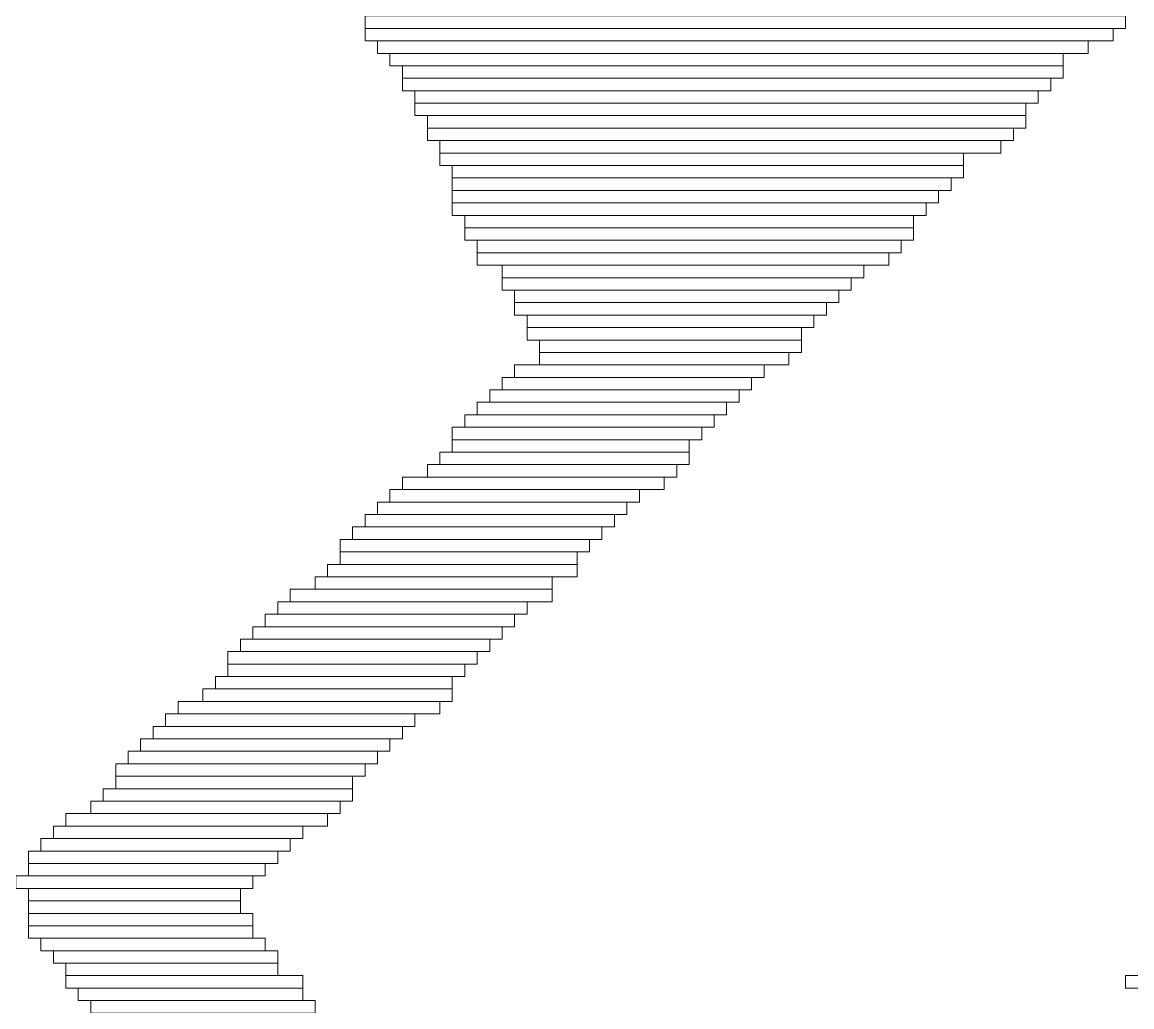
# Model space of a CAD drawing. Header units: millimetres. Extents: x -86 to 67, y -55 to 52.
# Drawn here: x -30.06 to -27.799, y -51.247 to -49.24 of the extents above; entities that cross this region are included whole.
import ezdxf

# ---------------------------------------------------------------- set-up
doc = ezdxf.new("R2010")
doc.units = ezdxf.units.MM
doc.header["$MEASUREMENT"] = 0
doc.layers.add('BG_OUTLINE', color=7, linetype='Continuous')
doc.layers.add('MA_PEN3', color=7, linetype='Continuous')

msp = doc.modelspace()

# ---------------------------------------------------------------- linework, layer by layer
at = {"layer": 'BG_OUTLINE', "color": 3, "lineweight": 9}
msp.add_open_spline([(-60.0926, 34.7331), (-60.0926, 34.7331), (63.7724, 34.7331), (63.7724, 34.7331), (63.7724, 34.7331), (64.585, 34.7336), (65.3646, 34.4113), (65.9396, 33.837), (65.9396, 33.837), (66.5146, 33.2627), (66.8379, 32.4797), (66.8384, 31.667), (66.8384, 31.667), (66.8384, 31.667), (66.8412, -52.28), (66.8412, -52.28), (66.8412, -52.28), (66.8412, -52.28), (66.8384, -52.1933), (66.8384, -52.1933), (66.8384, -52.1933), (66.8389, -53.006), (66.5166, -53.7856), (65.9424, -54.3606), (65.9424, -54.3606), (65.3681, -54.9356), (64.585, -55.2589), (63.7724, -55.2594), (63.7724, -55.2594), (63.7724, -55.2594), (-60.1869, -55.2594), (-60.1869, -55.2594), (-60.1869, -55.2594), (-60.1869, -55.2594), (-60.0853, -55.2518), (-60.0853, -55.2518), (-60.0853, -55.2518), (-60.8979, -55.2523), (-61.6775, -54.9299), (-62.2525, -54.3557), (-62.2525, -54.3557), (-62.8275, -53.7814), (-63.1508, -52.9984), (-63.1513, -52.1857), (-63.1513, -52.1857), (-63.1513, -52.1857), (-63.1587, 31.667), (-63.1587, 31.667), (-63.1587, 31.667), (-63.1592, 32.4797), (-62.8369, 33.2593), (-62.2626, 33.8343), (-62.2626, 33.8343), (-61.6883, 34.4093), (-60.9053, 34.7326), (-60.0926, 34.7331)], degree=3, knots=[0, 0, 0, 0, 0.071429, 0.071429, 0.071429, 0.071429, 0.142857, 0.142857, 0.142857, 0.142857, 0.214286, 0.214286, 0.214286, 0.214286, 0.285714, 0.285714, 0.285714, 0.285714, 0.357143, 0.357143, 0.357143, 0.357143, 0.428571, 0.428571, 0.428571, 0.428571, 0.5, 0.5, 0.5, 0.5, 0.571429, 0.571429, 0.571429, 0.571429, 0.642857, 0.642857, 0.642857, 0.642857, 0.714286, 0.714286, 0.714286, 0.714286, 0.785714, 0.785714, 0.785714, 0.785714, 0.857143, 0.857143, 0.857143, 0.857143, 0.928571, 0.928571, 0.928571, 0.928571, 1, 1, 1, 1], dxfattribs=at)
at = {"layer": 'MA_PEN3', "color": 5, "lineweight": 9}
for points in [[(-29.3614, -49.2528), (-29.3614, -49.2528), (-29.3614, -49.2274), (-29.3614, -49.2274), (-29.3614, -49.2274), (-29.3614, -49.2274), (-27.812, -49.2274), (-27.812, -49.2274), (-27.812, -49.2274), (-27.812, -49.2274), (-27.812, -49.2528), (-27.812, -49.2528), (-27.812, -49.2528), (-27.812, -49.2528), (-29.3614, -49.2528), (-29.3614, -49.2528)], [(-29.3614, -49.2782), (-29.3614, -49.2782), (-29.3614, -49.2528), (-29.3614, -49.2528), (-29.3614, -49.2528), (-29.3614, -49.2528), (-27.8374, -49.2528), (-27.8374, -49.2528), (-27.8374, -49.2528), (-27.8374, -49.2528), (-27.8374, -49.2782), (-27.8374, -49.2782), (-27.8374, -49.2782), (-27.8374, -49.2782), (-29.3614, -49.2782), (-29.3614, -49.2782)], [(-29.336, -49.3036), (-29.336, -49.3036), (-29.336, -49.2782), (-29.336, -49.2782), (-29.336, -49.2782), (-29.336, -49.2782), (-27.8882, -49.2782), (-27.8882, -49.2782), (-27.8882, -49.2782), (-27.8882, -49.2782), (-27.8882, -49.3036), (-27.8882, -49.3036), (-27.8882, -49.3036), (-27.8882, -49.3036), (-29.336, -49.3036), (-29.336, -49.3036)], [(-29.3106, -49.329), (-29.3106, -49.329), (-29.3106, -49.3036), (-29.3106, -49.3036), (-29.3106, -49.3036), (-29.3106, -49.3036), (-27.939, -49.3036), (-27.939, -49.3036), (-27.939, -49.3036), (-27.939, -49.3036), (-27.939, -49.329), (-27.939, -49.329), (-27.939, -49.329), (-27.939, -49.329), (-29.3106, -49.329), (-29.3106, -49.329)], [(-29.2852, -49.3544), (-29.2852, -49.3544), (-29.2852, -49.329), (-29.2852, -49.329), (-29.2852, -49.329), (-29.2852, -49.329), (-27.939, -49.329), (-27.939, -49.329), (-27.939, -49.329), (-27.939, -49.329), (-27.939, -49.3544), (-27.939, -49.3544), (-27.939, -49.3544), (-27.939, -49.3544), (-29.2852, -49.3544), (-29.2852, -49.3544)], [(-29.2852, -49.3798), (-29.2852, -49.3798), (-29.2852, -49.3544), (-29.2852, -49.3544), (-29.2852, -49.3544), (-29.2852, -49.3544), (-27.9644, -49.3544), (-27.9644, -49.3544), (-27.9644, -49.3544), (-27.9644, -49.3544), (-27.9644, -49.3798), (-27.9644, -49.3798), (-27.9644, -49.3798), (-27.9644, -49.3798), (-29.2852, -49.3798), (-29.2852, -49.3798)], [(-29.2598, -49.4052), (-29.2598, -49.4052), (-29.2598, -49.3798), (-29.2598, -49.3798), (-29.2598, -49.3798), (-29.2598, -49.3798), (-27.9898, -49.3798), (-27.9898, -49.3798), (-27.9898, -49.3798), (-27.9898, -49.3798), (-27.9898, -49.4052), (-27.9898, -49.4052), (-27.9898, -49.4052), (-27.9898, -49.4052), (-29.2598, -49.4052), (-29.2598, -49.4052)], [(-29.2598, -49.4306), (-29.2598, -49.4306), (-29.2598, -49.4052), (-29.2598, -49.4052), (-29.2598, -49.4052), (-29.2598, -49.4052), (-28.0152, -49.4052), (-28.0152, -49.4052), (-28.0152, -49.4052), (-28.0152, -49.4052), (-28.0152, -49.4306), (-28.0152, -49.4306), (-28.0152, -49.4306), (-28.0152, -49.4306), (-29.2598, -49.4306), (-29.2598, -49.4306)], [(-29.2344, -49.456), (-29.2344, -49.456), (-29.2344, -49.4306), (-29.2344, -49.4306), (-29.2344, -49.4306), (-29.2344, -49.4306), (-28.0152, -49.4306), (-28.0152, -49.4306), (-28.0152, -49.4306), (-28.0152, -49.4306), (-28.0152, -49.456), (-28.0152, -49.456), (-28.0152, -49.456), (-28.0152, -49.456), (-29.2344, -49.456), (-29.2344, -49.456)], [(-29.2344, -49.4814), (-29.2344, -49.4814), (-29.2344, -49.456), (-29.2344, -49.456), (-29.2344, -49.456), (-29.2344, -49.456), (-28.0406, -49.456), (-28.0406, -49.456), (-28.0406, -49.456), (-28.0406, -49.456), (-28.0406, -49.4814), (-28.0406, -49.4814), (-28.0406, -49.4814), (-28.0406, -49.4814), (-29.2344, -49.4814), (-29.2344, -49.4814)], [(-29.209, -49.5068), (-29.209, -49.5068), (-29.209, -49.4814), (-29.209, -49.4814), (-29.209, -49.4814), (-29.209, -49.4814), (-28.066, -49.4814), (-28.066, -49.4814), (-28.066, -49.4814), (-28.066, -49.4814), (-28.066, -49.5068), (-28.066, -49.5068), (-28.066, -49.5068), (-28.066, -49.5068), (-29.209, -49.5068), (-29.209, -49.5068)], [(-29.209, -49.5322), (-29.209, -49.5322), (-29.209, -49.5068), (-29.209, -49.5068), (-29.209, -49.5068), (-29.209, -49.5068), (-28.1422, -49.5068), (-28.1422, -49.5068), (-28.1422, -49.5068), (-28.1422, -49.5068), (-28.1422, -49.5322), (-28.1422, -49.5322), (-28.1422, -49.5322), (-28.1422, -49.5322), (-29.209, -49.5322), (-29.209, -49.5322)], [(-29.1836, -49.5576), (-29.1836, -49.5576), (-29.1836, -49.5322), (-29.1836, -49.5322), (-29.1836, -49.5322), (-29.1836, -49.5322), (-28.1422, -49.5322), (-28.1422, -49.5322), (-28.1422, -49.5322), (-28.1422, -49.5322), (-28.1422, -49.5576), (-28.1422, -49.5576), (-28.1422, -49.5576), (-28.1422, -49.5576), (-29.1836, -49.5576), (-29.1836, -49.5576)], [(-29.1836, -49.583), (-29.1836, -49.583), (-29.1836, -49.5576), (-29.1836, -49.5576), (-29.1836, -49.5576), (-29.1836, -49.5576), (-28.1676, -49.5576), (-28.1676, -49.5576), (-28.1676, -49.5576), (-28.1676, -49.5576), (-28.1676, -49.583), (-28.1676, -49.583), (-28.1676, -49.583), (-28.1676, -49.583), (-29.1836, -49.583), (-29.1836, -49.583)], [(-29.1836, -49.6084), (-29.1836, -49.6084), (-29.1836, -49.583), (-29.1836, -49.583), (-29.1836, -49.583), (-29.1836, -49.583), (-28.193, -49.583), (-28.193, -49.583), (-28.193, -49.583), (-28.193, -49.583), (-28.193, -49.6084), (-28.193, -49.6084), (-28.193, -49.6084), (-28.193, -49.6084), (-29.1836, -49.6084), (-29.1836, -49.6084)], [(-29.1836, -49.6338), (-29.1836, -49.6338), (-29.1836, -49.6084), (-29.1836, -49.6084), (-29.1836, -49.6084), (-29.1836, -49.6084), (-28.2184, -49.6084), (-28.2184, -49.6084), (-28.2184, -49.6084), (-28.2184, -49.6084), (-28.2184, -49.6338), (-28.2184, -49.6338), (-28.2184, -49.6338), (-28.2184, -49.6338), (-29.1836, -49.6338), (-29.1836, -49.6338)], [(-29.1582, -49.6592), (-29.1582, -49.6592), (-29.1582, -49.6338), (-29.1582, -49.6338), (-29.1582, -49.6338), (-29.1582, -49.6338), (-28.2438, -49.6338), (-28.2438, -49.6338), (-28.2438, -49.6338), (-28.2438, -49.6338), (-28.2438, -49.6592), (-28.2438, -49.6592), (-28.2438, -49.6592), (-28.2438, -49.6592), (-29.1582, -49.6592), (-29.1582, -49.6592)], [(-29.1582, -49.6846), (-29.1582, -49.6846), (-29.1582, -49.6592), (-29.1582, -49.6592), (-29.1582, -49.6592), (-29.1582, -49.6592), (-28.2438, -49.6592), (-28.2438, -49.6592), (-28.2438, -49.6592), (-28.2438, -49.6592), (-28.2438, -49.6846), (-28.2438, -49.6846), (-28.2438, -49.6846), (-28.2438, -49.6846), (-29.1582, -49.6846), (-29.1582, -49.6846)], [(-29.1328, -49.71), (-29.1328, -49.71), (-29.1328, -49.6846), (-29.1328, -49.6846), (-29.1328, -49.6846), (-29.1328, -49.6846), (-28.2692, -49.6846), (-28.2692, -49.6846), (-28.2692, -49.6846), (-28.2692, -49.6846), (-28.2692, -49.71), (-28.2692, -49.71), (-28.2692, -49.71), (-28.2692, -49.71), (-29.1328, -49.71), (-29.1328, -49.71)], [(-29.1328, -49.7354), (-29.1328, -49.7354), (-29.1328, -49.71), (-29.1328, -49.71), (-29.1328, -49.71), (-29.1328, -49.71), (-28.2946, -49.71), (-28.2946, -49.71), (-28.2946, -49.71), (-28.2946, -49.71), (-28.2946, -49.7354), (-28.2946, -49.7354), (-28.2946, -49.7354), (-28.2946, -49.7354), (-29.1328, -49.7354), (-29.1328, -49.7354)], [(-29.082, -49.7608), (-29.082, -49.7608), (-29.082, -49.7354), (-29.082, -49.7354), (-29.082, -49.7354), (-29.082, -49.7354), (-28.3454, -49.7354), (-28.3454, -49.7354), (-28.3454, -49.7354), (-28.3454, -49.7354), (-28.3454, -49.7608), (-28.3454, -49.7608), (-28.3454, -49.7608), (-28.3454, -49.7608), (-29.082, -49.7608), (-29.082, -49.7608)], [(-29.082, -49.7862), (-29.082, -49.7862), (-29.082, -49.7608), (-29.082, -49.7608), (-29.082, -49.7608), (-29.082, -49.7608), (-28.3708, -49.7608), (-28.3708, -49.7608), (-28.3708, -49.7608), (-28.3708, -49.7608), (-28.3708, -49.7862), (-28.3708, -49.7862), (-28.3708, -49.7862), (-28.3708, -49.7862), (-29.082, -49.7862), (-29.082, -49.7862)], [(-29.0566, -49.8116), (-29.0566, -49.8116), (-29.0566, -49.7862), (-29.0566, -49.7862), (-29.0566, -49.7862), (-29.0566, -49.7862), (-28.3962, -49.7862), (-28.3962, -49.7862), (-28.3962, -49.7862), (-28.3962, -49.7862), (-28.3962, -49.8116), (-28.3962, -49.8116), (-28.3962, -49.8116), (-28.3962, -49.8116), (-29.0566, -49.8116), (-29.0566, -49.8116)], [(-29.0566, -49.837), (-29.0566, -49.837), (-29.0566, -49.8116), (-29.0566, -49.8116), (-29.0566, -49.8116), (-29.0566, -49.8116), (-28.4216, -49.8116), (-28.4216, -49.8116), (-28.4216, -49.8116), (-28.4216, -49.8116), (-28.4216, -49.837), (-28.4216, -49.837), (-28.4216, -49.837), (-28.4216, -49.837), (-29.0566, -49.837), (-29.0566, -49.837)], [(-29.0312, -49.8624), (-29.0312, -49.8624), (-29.0312, -49.837), (-29.0312, -49.837), (-29.0312, -49.837), (-29.0312, -49.837), (-28.447, -49.837), (-28.447, -49.837), (-28.447, -49.837), (-28.447, -49.837), (-28.447, -49.8624), (-28.447, -49.8624), (-28.447, -49.8624), (-28.447, -49.8624), (-29.0312, -49.8624), (-29.0312, -49.8624)], [(-29.0312, -49.8878), (-29.0312, -49.8878), (-29.0312, -49.8624), (-29.0312, -49.8624), (-29.0312, -49.8624), (-29.0312, -49.8624), (-28.4724, -49.8624), (-28.4724, -49.8624), (-28.4724, -49.8624), (-28.4724, -49.8624), (-28.4724, -49.8878), (-28.4724, -49.8878), (-28.4724, -49.8878), (-28.4724, -49.8878), (-29.0312, -49.8878), (-29.0312, -49.8878)], [(-29.0058, -49.9132), (-29.0058, -49.9132), (-29.0058, -49.8878), (-29.0058, -49.8878), (-29.0058, -49.8878), (-29.0058, -49.8878), (-28.4724, -49.8878), (-28.4724, -49.8878), (-28.4724, -49.8878), (-28.4724, -49.8878), (-28.4724, -49.9132), (-28.4724, -49.9132), (-28.4724, -49.9132), (-28.4724, -49.9132), (-29.0058, -49.9132), (-29.0058, -49.9132)], [(-29.0058, -49.9386), (-29.0058, -49.9386), (-29.0058, -49.9132), (-29.0058, -49.9132), (-29.0058, -49.9132), (-29.0058, -49.9132), (-28.4978, -49.9132), (-28.4978, -49.9132), (-28.4978, -49.9132), (-28.4978, -49.9132), (-28.4978, -49.9386), (-28.4978, -49.9386), (-28.4978, -49.9386), (-28.4978, -49.9386), (-29.0058, -49.9386), (-29.0058, -49.9386)], [(-29.0566, -49.964), (-29.0566, -49.964), (-29.0566, -49.9386), (-29.0566, -49.9386), (-29.0566, -49.9386), (-29.0566, -49.9386), (-28.5486, -49.9386), (-28.5486, -49.9386), (-28.5486, -49.9386), (-28.5486, -49.9386), (-28.5486, -49.964), (-28.5486, -49.964), (-28.5486, -49.964), (-28.5486, -49.964), (-29.0566, -49.964), (-29.0566, -49.964)], [(-29.082, -49.9894), (-29.082, -49.9894), (-29.082, -49.964), (-29.082, -49.964), (-29.082, -49.964), (-29.082, -49.964), (-28.574, -49.964), (-28.574, -49.964), (-28.574, -49.964), (-28.574, -49.964), (-28.574, -49.9894), (-28.574, -49.9894), (-28.574, -49.9894), (-28.574, -49.9894), (-29.082, -49.9894), (-29.082, -49.9894)], [(-29.1074, -50.0148), (-29.1074, -50.0148), (-29.1074, -49.9894), (-29.1074, -49.9894), (-29.1074, -49.9894), (-29.1074, -49.9894), (-28.5994, -49.9894), (-28.5994, -49.9894), (-28.5994, -49.9894), (-28.5994, -49.9894), (-28.5994, -50.0148), (-28.5994, -50.0148), (-28.5994, -50.0148), (-28.5994, -50.0148), (-29.1074, -50.0148), (-29.1074, -50.0148)], [(-29.1328, -50.0402), (-29.1328, -50.0402), (-29.1328, -50.0148), (-29.1328, -50.0148), (-29.1328, -50.0148), (-29.1328, -50.0148), (-28.6248, -50.0148), (-28.6248, -50.0148), (-28.6248, -50.0148), (-28.6248, -50.0148), (-28.6248, -50.0402), (-28.6248, -50.0402), (-28.6248, -50.0402), (-28.6248, -50.0402), (-29.1328, -50.0402), (-29.1328, -50.0402)], [(-29.1582, -50.0656), (-29.1582, -50.0656), (-29.1582, -50.0402), (-29.1582, -50.0402), (-29.1582, -50.0402), (-29.1582, -50.0402), (-28.6502, -50.0402), (-28.6502, -50.0402), (-28.6502, -50.0402), (-28.6502, -50.0402), (-28.6502, -50.0656), (-28.6502, -50.0656), (-28.6502, -50.0656), (-28.6502, -50.0656), (-29.1582, -50.0656), (-29.1582, -50.0656)], [(-29.1836, -50.091), (-29.1836, -50.091), (-29.1836, -50.0656), (-29.1836, -50.0656), (-29.1836, -50.0656), (-29.1836, -50.0656), (-28.6756, -50.0656), (-28.6756, -50.0656), (-28.6756, -50.0656), (-28.6756, -50.0656), (-28.6756, -50.091), (-28.6756, -50.091), (-28.6756, -50.091), (-28.6756, -50.091), (-29.1836, -50.091), (-29.1836, -50.091)], [(-29.1836, -50.1164), (-29.1836, -50.1164), (-29.1836, -50.091), (-29.1836, -50.091), (-29.1836, -50.091), (-29.1836, -50.091), (-28.701, -50.091), (-28.701, -50.091), (-28.701, -50.091), (-28.701, -50.091), (-28.701, -50.1164), (-28.701, -50.1164), (-28.701, -50.1164), (-28.701, -50.1164), (-29.1836, -50.1164), (-29.1836, -50.1164)], [(-29.209, -50.1418), (-29.209, -50.1418), (-29.209, -50.1164), (-29.209, -50.1164), (-29.209, -50.1164), (-29.209, -50.1164), (-28.701, -50.1164), (-28.701, -50.1164), (-28.701, -50.1164), (-28.701, -50.1164), (-28.701, -50.1418), (-28.701, -50.1418), (-28.701, -50.1418), (-28.701, -50.1418), (-29.209, -50.1418), (-29.209, -50.1418)], [(-29.2344, -50.1672), (-29.2344, -50.1672), (-29.2344, -50.1418), (-29.2344, -50.1418), (-29.2344, -50.1418), (-29.2344, -50.1418), (-28.7264, -50.1418), (-28.7264, -50.1418), (-28.7264, -50.1418), (-28.7264, -50.1418), (-28.7264, -50.1672), (-28.7264, -50.1672), (-28.7264, -50.1672), (-28.7264, -50.1672), (-29.2344, -50.1672), (-29.2344, -50.1672)], [(-29.2852, -50.1926), (-29.2852, -50.1926), (-29.2852, -50.1672), (-29.2852, -50.1672), (-29.2852, -50.1672), (-29.2852, -50.1672), (-28.7518, -50.1672), (-28.7518, -50.1672), (-28.7518, -50.1672), (-28.7518, -50.1672), (-28.7518, -50.1926), (-28.7518, -50.1926), (-28.7518, -50.1926), (-28.7518, -50.1926), (-29.2852, -50.1926), (-29.2852, -50.1926)], [(-29.3106, -50.218), (-29.3106, -50.218), (-29.3106, -50.1926), (-29.3106, -50.1926), (-29.3106, -50.1926), (-29.3106, -50.1926), (-28.8026, -50.1926), (-28.8026, -50.1926), (-28.8026, -50.1926), (-28.8026, -50.1926), (-28.8026, -50.218), (-28.8026, -50.218), (-28.8026, -50.218), (-28.8026, -50.218), (-29.3106, -50.218), (-29.3106, -50.218)], [(-29.336, -50.2434), (-29.336, -50.2434), (-29.336, -50.218), (-29.336, -50.218), (-29.336, -50.218), (-29.336, -50.218), (-28.828, -50.218), (-28.828, -50.218), (-28.828, -50.218), (-28.828, -50.218), (-28.828, -50.2434), (-28.828, -50.2434), (-28.828, -50.2434), (-28.828, -50.2434), (-29.336, -50.2434), (-29.336, -50.2434)], [(-29.3614, -50.2688), (-29.3614, -50.2688), (-29.3614, -50.2434), (-29.3614, -50.2434), (-29.3614, -50.2434), (-29.3614, -50.2434), (-28.8534, -50.2434), (-28.8534, -50.2434), (-28.8534, -50.2434), (-28.8534, -50.2434), (-28.8534, -50.2688), (-28.8534, -50.2688), (-28.8534, -50.2688), (-28.8534, -50.2688), (-29.3614, -50.2688), (-29.3614, -50.2688)], [(-29.3868, -50.2942), (-29.3868, -50.2942), (-29.3868, -50.2688), (-29.3868, -50.2688), (-29.3868, -50.2688), (-29.3868, -50.2688), (-28.8788, -50.2688), (-28.8788, -50.2688), (-28.8788, -50.2688), (-28.8788, -50.2688), (-28.8788, -50.2942), (-28.8788, -50.2942), (-28.8788, -50.2942), (-28.8788, -50.2942), (-29.3868, -50.2942), (-29.3868, -50.2942)], [(-29.4122, -50.3196), (-29.4122, -50.3196), (-29.4122, -50.2942), (-29.4122, -50.2942), (-29.4122, -50.2942), (-29.4122, -50.2942), (-28.9042, -50.2942), (-28.9042, -50.2942), (-28.9042, -50.2942), (-28.9042, -50.2942), (-28.9042, -50.3196), (-28.9042, -50.3196), (-28.9042, -50.3196), (-28.9042, -50.3196), (-29.4122, -50.3196), (-29.4122, -50.3196)], [(-29.4122, -50.345), (-29.4122, -50.345), (-29.4122, -50.3196), (-29.4122, -50.3196), (-29.4122, -50.3196), (-29.4122, -50.3196), (-28.9296, -50.3196), (-28.9296, -50.3196), (-28.9296, -50.3196), (-28.9296, -50.3196), (-28.9296, -50.345), (-28.9296, -50.345), (-28.9296, -50.345), (-28.9296, -50.345), (-29.4122, -50.345), (-29.4122, -50.345)], [(-29.4376, -50.3704), (-29.4376, -50.3704), (-29.4376, -50.345), (-29.4376, -50.345), (-29.4376, -50.345), (-29.4376, -50.345), (-28.9296, -50.345), (-28.9296, -50.345), (-28.9296, -50.345), (-28.9296, -50.345), (-28.9296, -50.3704), (-28.9296, -50.3704), (-28.9296, -50.3704), (-28.9296, -50.3704), (-29.4376, -50.3704), (-29.4376, -50.3704)], [(-29.463, -50.3958), (-29.463, -50.3958), (-29.463, -50.3704), (-29.463, -50.3704), (-29.463, -50.3704), (-29.463, -50.3704), (-28.9804, -50.3704), (-28.9804, -50.3704), (-28.9804, -50.3704), (-28.9804, -50.3704), (-28.9804, -50.3958), (-28.9804, -50.3958), (-28.9804, -50.3958), (-28.9804, -50.3958), (-29.463, -50.3958), (-29.463, -50.3958)], [(-29.5138, -50.4212), (-29.5138, -50.4212), (-29.5138, -50.3958), (-29.5138, -50.3958), (-29.5138, -50.3958), (-29.5138, -50.3958), (-28.9804, -50.3958), (-28.9804, -50.3958), (-28.9804, -50.3958), (-28.9804, -50.3958), (-28.9804, -50.4212), (-28.9804, -50.4212), (-28.9804, -50.4212), (-28.9804, -50.4212), (-29.5138, -50.4212), (-29.5138, -50.4212)], [(-29.5392, -50.4466), (-29.5392, -50.4466), (-29.5392, -50.4212), (-29.5392, -50.4212), (-29.5392, -50.4212), (-29.5392, -50.4212), (-29.0312, -50.4212), (-29.0312, -50.4212), (-29.0312, -50.4212), (-29.0312, -50.4212), (-29.0312, -50.4466), (-29.0312, -50.4466), (-29.0312, -50.4466), (-29.0312, -50.4466), (-29.5392, -50.4466), (-29.5392, -50.4466)], [(-29.5646, -50.472), (-29.5646, -50.472), (-29.5646, -50.4466), (-29.5646, -50.4466), (-29.5646, -50.4466), (-29.5646, -50.4466), (-29.0566, -50.4466), (-29.0566, -50.4466), (-29.0566, -50.4466), (-29.0566, -50.4466), (-29.0566, -50.472), (-29.0566, -50.472), (-29.0566, -50.472), (-29.0566, -50.472), (-29.5646, -50.472), (-29.5646, -50.472)], [(-29.59, -50.4974), (-29.59, -50.4974), (-29.59, -50.472), (-29.59, -50.472), (-29.59, -50.472), (-29.59, -50.472), (-29.082, -50.472), (-29.082, -50.472), (-29.082, -50.472), (-29.082, -50.472), (-29.082, -50.4974), (-29.082, -50.4974), (-29.082, -50.4974), (-29.082, -50.4974), (-29.59, -50.4974), (-29.59, -50.4974)], [(-29.6154, -50.5228), (-29.6154, -50.5228), (-29.6154, -50.4974), (-29.6154, -50.4974), (-29.6154, -50.4974), (-29.6154, -50.4974), (-29.1074, -50.4974), (-29.1074, -50.4974), (-29.1074, -50.4974), (-29.1074, -50.4974), (-29.1074, -50.5228), (-29.1074, -50.5228), (-29.1074, -50.5228), (-29.1074, -50.5228), (-29.6154, -50.5228), (-29.6154, -50.5228)], [(-29.6408, -50.5482), (-29.6408, -50.5482), (-29.6408, -50.5228), (-29.6408, -50.5228), (-29.6408, -50.5228), (-29.6408, -50.5228), (-29.1328, -50.5228), (-29.1328, -50.5228), (-29.1328, -50.5228), (-29.1328, -50.5228), (-29.1328, -50.5482), (-29.1328, -50.5482), (-29.1328, -50.5482), (-29.1328, -50.5482), (-29.6408, -50.5482), (-29.6408, -50.5482)], [(-29.6408, -50.5736), (-29.6408, -50.5736), (-29.6408, -50.5482), (-29.6408, -50.5482), (-29.6408, -50.5482), (-29.6408, -50.5482), (-29.1582, -50.5482), (-29.1582, -50.5482), (-29.1582, -50.5482), (-29.1582, -50.5482), (-29.1582, -50.5736), (-29.1582, -50.5736), (-29.1582, -50.5736), (-29.1582, -50.5736), (-29.6408, -50.5736), (-29.6408, -50.5736)], [(-29.6662, -50.599), (-29.6662, -50.599), (-29.6662, -50.5736), (-29.6662, -50.5736), (-29.6662, -50.5736), (-29.6662, -50.5736), (-29.1836, -50.5736), (-29.1836, -50.5736), (-29.1836, -50.5736), (-29.1836, -50.5736), (-29.1836, -50.599), (-29.1836, -50.599), (-29.1836, -50.599), (-29.1836, -50.599), (-29.6662, -50.599), (-29.6662, -50.599)], [(-29.6916, -50.6244), (-29.6916, -50.6244), (-29.6916, -50.599), (-29.6916, -50.599), (-29.6916, -50.599), (-29.6916, -50.599), (-29.1836, -50.599), (-29.1836, -50.599), (-29.1836, -50.599), (-29.1836, -50.599), (-29.1836, -50.6244), (-29.1836, -50.6244), (-29.1836, -50.6244), (-29.1836, -50.6244), (-29.6916, -50.6244), (-29.6916, -50.6244)], [(-29.7424, -50.6498), (-29.7424, -50.6498), (-29.7424, -50.6244), (-29.7424, -50.6244), (-29.7424, -50.6244), (-29.7424, -50.6244), (-29.209, -50.6244), (-29.209, -50.6244), (-29.209, -50.6244), (-29.209, -50.6244), (-29.209, -50.6498), (-29.209, -50.6498), (-29.209, -50.6498), (-29.209, -50.6498), (-29.7424, -50.6498), (-29.7424, -50.6498)], [(-29.7678, -50.6752), (-29.7678, -50.6752), (-29.7678, -50.6498), (-29.7678, -50.6498), (-29.7678, -50.6498), (-29.7678, -50.6498), (-29.2598, -50.6498), (-29.2598, -50.6498), (-29.2598, -50.6498), (-29.2598, -50.6498), (-29.2598, -50.6752), (-29.2598, -50.6752), (-29.2598, -50.6752), (-29.2598, -50.6752), (-29.7678, -50.6752), (-29.7678, -50.6752)], [(-29.7932, -50.7006), (-29.7932, -50.7006), (-29.7932, -50.6752), (-29.7932, -50.6752), (-29.7932, -50.6752), (-29.7932, -50.6752), (-29.2852, -50.6752), (-29.2852, -50.6752), (-29.2852, -50.6752), (-29.2852, -50.6752), (-29.2852, -50.7006), (-29.2852, -50.7006), (-29.2852, -50.7006), (-29.2852, -50.7006), (-29.7932, -50.7006), (-29.7932, -50.7006)], [(-29.8186, -50.726), (-29.8186, -50.726), (-29.8186, -50.7006), (-29.8186, -50.7006), (-29.8186, -50.7006), (-29.8186, -50.7006), (-29.3106, -50.7006), (-29.3106, -50.7006), (-29.3106, -50.7006), (-29.3106, -50.7006), (-29.3106, -50.726), (-29.3106, -50.726), (-29.3106, -50.726), (-29.3106, -50.726), (-29.8186, -50.726), (-29.8186, -50.726)], [(-29.844, -50.7514), (-29.844, -50.7514), (-29.844, -50.726), (-29.844, -50.726), (-29.844, -50.726), (-29.844, -50.726), (-29.336, -50.726), (-29.336, -50.726), (-29.336, -50.726), (-29.336, -50.726), (-29.336, -50.7514), (-29.336, -50.7514), (-29.336, -50.7514), (-29.336, -50.7514), (-29.844, -50.7514), (-29.844, -50.7514)], [(-29.8694, -50.7768), (-29.8694, -50.7768), (-29.8694, -50.7514), (-29.8694, -50.7514), (-29.8694, -50.7514), (-29.8694, -50.7514), (-29.3614, -50.7514), (-29.3614, -50.7514), (-29.3614, -50.7514), (-29.3614, -50.7514), (-29.3614, -50.7768), (-29.3614, -50.7768), (-29.3614, -50.7768), (-29.3614, -50.7768), (-29.8694, -50.7768), (-29.8694, -50.7768)], [(-29.8694, -50.8022), (-29.8694, -50.8022), (-29.8694, -50.7768), (-29.8694, -50.7768), (-29.8694, -50.7768), (-29.8694, -50.7768), (-29.3868, -50.7768), (-29.3868, -50.7768), (-29.3868, -50.7768), (-29.3868, -50.7768), (-29.3868, -50.8022), (-29.3868, -50.8022), (-29.3868, -50.8022), (-29.3868, -50.8022), (-29.8694, -50.8022), (-29.8694, -50.8022)], [(-29.8948, -50.8276), (-29.8948, -50.8276), (-29.8948, -50.8022), (-29.8948, -50.8022), (-29.8948, -50.8022), (-29.8948, -50.8022), (-29.3868, -50.8022), (-29.3868, -50.8022), (-29.3868, -50.8022), (-29.3868, -50.8022), (-29.3868, -50.8276), (-29.3868, -50.8276), (-29.3868, -50.8276), (-29.3868, -50.8276), (-29.8948, -50.8276), (-29.8948, -50.8276)], [(-29.9202, -50.853), (-29.9202, -50.853), (-29.9202, -50.8276), (-29.9202, -50.8276), (-29.9202, -50.8276), (-29.9202, -50.8276), (-29.4122, -50.8276), (-29.4122, -50.8276), (-29.4122, -50.8276), (-29.4122, -50.8276), (-29.4122, -50.853), (-29.4122, -50.853), (-29.4122, -50.853), (-29.4122, -50.853), (-29.9202, -50.853), (-29.9202, -50.853)], [(-29.971, -50.8784), (-29.971, -50.8784), (-29.971, -50.853), (-29.971, -50.853), (-29.971, -50.853), (-29.971, -50.853), (-29.4376, -50.853), (-29.4376, -50.853), (-29.4376, -50.853), (-29.4376, -50.853), (-29.4376, -50.8784), (-29.4376, -50.8784), (-29.4376, -50.8784), (-29.4376, -50.8784), (-29.971, -50.8784), (-29.971, -50.8784)], [(-29.9964, -50.9038), (-29.9964, -50.9038), (-29.9964, -50.8784), (-29.9964, -50.8784), (-29.9964, -50.8784), (-29.9964, -50.8784), (-29.4884, -50.8784), (-29.4884, -50.8784), (-29.4884, -50.8784), (-29.4884, -50.8784), (-29.4884, -50.9038), (-29.4884, -50.9038), (-29.4884, -50.9038), (-29.4884, -50.9038), (-29.9964, -50.9038), (-29.9964, -50.9038)], [(-30.0218, -50.9292), (-30.0218, -50.9292), (-30.0218, -50.9038), (-30.0218, -50.9038), (-30.0218, -50.9038), (-30.0218, -50.9038), (-29.5138, -50.9038), (-29.5138, -50.9038), (-29.5138, -50.9038), (-29.5138, -50.9038), (-29.5138, -50.9292), (-29.5138, -50.9292), (-29.5138, -50.9292), (-29.5138, -50.9292), (-30.0218, -50.9292), (-30.0218, -50.9292)], [(-30.0472, -50.9546), (-30.0472, -50.9546), (-30.0472, -50.9292), (-30.0472, -50.9292), (-30.0472, -50.9292), (-30.0472, -50.9292), (-29.5392, -50.9292), (-29.5392, -50.9292), (-29.5392, -50.9292), (-29.5392, -50.9292), (-29.5392, -50.9546), (-29.5392, -50.9546), (-29.5392, -50.9546), (-29.5392, -50.9546), (-30.0472, -50.9546), (-30.0472, -50.9546)], [(-30.0472, -50.98), (-30.0472, -50.98), (-30.0472, -50.9546), (-30.0472, -50.9546), (-30.0472, -50.9546), (-30.0472, -50.9546), (-29.5646, -50.9546), (-29.5646, -50.9546), (-29.5646, -50.9546), (-29.5646, -50.9546), (-29.5646, -50.98), (-29.5646, -50.98), (-29.5646, -50.98), (-29.5646, -50.98), (-30.0472, -50.98), (-30.0472, -50.98)], [(-30.0726, -51.0054), (-30.0726, -51.0054), (-30.0726, -50.98), (-30.0726, -50.98), (-30.0726, -50.98), (-30.0726, -50.98), (-29.59, -50.98), (-29.59, -50.98), (-29.59, -50.98), (-29.59, -50.98), (-29.59, -51.0054), (-29.59, -51.0054), (-29.59, -51.0054), (-29.59, -51.0054), (-30.0726, -51.0054), (-30.0726, -51.0054)], [(-30.0472, -51.0308), (-30.0472, -51.0308), (-30.0472, -51.0054), (-30.0472, -51.0054), (-30.0472, -51.0054), (-30.0472, -51.0054), (-29.6154, -51.0054), (-29.6154, -51.0054), (-29.6154, -51.0054), (-29.6154, -51.0054), (-29.6154, -51.0308), (-29.6154, -51.0308), (-29.6154, -51.0308), (-29.6154, -51.0308), (-30.0472, -51.0308), (-30.0472, -51.0308)], [(-30.0472, -51.0562), (-30.0472, -51.0562), (-30.0472, -51.0308), (-30.0472, -51.0308), (-30.0472, -51.0308), (-30.0472, -51.0308), (-29.6154, -51.0308), (-29.6154, -51.0308), (-29.6154, -51.0308), (-29.6154, -51.0308), (-29.6154, -51.0562), (-29.6154, -51.0562), (-29.6154, -51.0562), (-29.6154, -51.0562), (-30.0472, -51.0562), (-30.0472, -51.0562)], [(-30.0472, -51.0816), (-30.0472, -51.0816), (-30.0472, -51.0562), (-30.0472, -51.0562), (-30.0472, -51.0562), (-30.0472, -51.0562), (-29.59, -51.0562), (-29.59, -51.0562), (-29.59, -51.0562), (-29.59, -51.0562), (-29.59, -51.0816), (-29.59, -51.0816), (-29.59, -51.0816), (-29.59, -51.0816), (-30.0472, -51.0816), (-30.0472, -51.0816)], [(-30.0472, -51.107), (-30.0472, -51.107), (-30.0472, -51.0816), (-30.0472, -51.0816), (-30.0472, -51.0816), (-30.0472, -51.0816), (-29.59, -51.0816), (-29.59, -51.0816), (-29.59, -51.0816), (-29.59, -51.0816), (-29.59, -51.107), (-29.59, -51.107), (-29.59, -51.107), (-29.59, -51.107), (-30.0472, -51.107), (-30.0472, -51.107)], [(-30.0218, -51.1324), (-30.0218, -51.1324), (-30.0218, -51.107), (-30.0218, -51.107), (-30.0218, -51.107), (-30.0218, -51.107), (-29.5646, -51.107), (-29.5646, -51.107), (-29.5646, -51.107), (-29.5646, -51.107), (-29.5646, -51.1324), (-29.5646, -51.1324), (-29.5646, -51.1324), (-29.5646, -51.1324), (-30.0218, -51.1324), (-30.0218, -51.1324)], [(-29.9964, -51.1578), (-29.9964, -51.1578), (-29.9964, -51.1324), (-29.9964, -51.1324), (-29.9964, -51.1324), (-29.9964, -51.1324), (-29.5392, -51.1324), (-29.5392, -51.1324), (-29.5392, -51.1324), (-29.5392, -51.1324), (-29.5392, -51.1578), (-29.5392, -51.1578), (-29.5392, -51.1578), (-29.5392, -51.1578), (-29.9964, -51.1578), (-29.9964, -51.1578)], [(-29.971, -51.1832), (-29.971, -51.1832), (-29.971, -51.1578), (-29.971, -51.1578), (-29.971, -51.1578), (-29.971, -51.1578), (-29.5392, -51.1578), (-29.5392, -51.1578), (-29.5392, -51.1578), (-29.5392, -51.1578), (-29.5392, -51.1832), (-29.5392, -51.1832), (-29.5392, -51.1832), (-29.5392, -51.1832), (-29.971, -51.1832), (-29.971, -51.1832)], [(-29.971, -51.2086), (-29.971, -51.2086), (-29.971, -51.1832), (-29.971, -51.1832), (-29.971, -51.1832), (-29.971, -51.1832), (-29.4884, -51.1832), (-29.4884, -51.1832), (-29.4884, -51.1832), (-29.4884, -51.1832), (-29.4884, -51.2086), (-29.4884, -51.2086), (-29.4884, -51.2086), (-29.4884, -51.2086), (-29.971, -51.2086), (-29.971, -51.2086)], [(-27.812, -51.2086), (-27.812, -51.2086), (-27.812, -51.1832), (-27.812, -51.1832), (-27.812, -51.1832), (-27.812, -51.1832), (-25.1958, -51.1832), (-25.1958, -51.1832), (-25.1958, -51.1832), (-25.1958, -51.1832), (-25.1958, -51.2086), (-25.1958, -51.2086), (-25.1958, -51.2086), (-25.1958, -51.2086), (-27.812, -51.2086), (-27.812, -51.2086)], [(-29.9456, -51.234), (-29.9456, -51.234), (-29.9456, -51.2086), (-29.9456, -51.2086), (-29.9456, -51.2086), (-29.9456, -51.2086), (-29.4884, -51.2086), (-29.4884, -51.2086), (-29.4884, -51.2086), (-29.4884, -51.2086), (-29.4884, -51.234), (-29.4884, -51.234), (-29.4884, -51.234), (-29.4884, -51.234), (-29.9456, -51.234), (-29.9456, -51.234)], [(-29.9202, -51.2594), (-29.9202, -51.2594), (-29.9202, -51.234), (-29.9202, -51.234), (-29.9202, -51.234), (-29.9202, -51.234), (-29.463, -51.234), (-29.463, -51.234), (-29.463, -51.234), (-29.463, -51.234), (-29.463, -51.2594), (-29.463, -51.2594), (-29.463, -51.2594), (-29.463, -51.2594), (-29.9202, -51.2594), (-29.9202, -51.2594)]]:
    msp.add_open_spline(points, degree=3, knots=[0, 0, 0, 0, 0.25, 0.25, 0.25, 0.25, 0.5, 0.5, 0.5, 0.5, 0.75, 0.75, 0.75, 0.75, 1, 1, 1, 1], dxfattribs=at)

doc.saveas('drawing.dxf')
